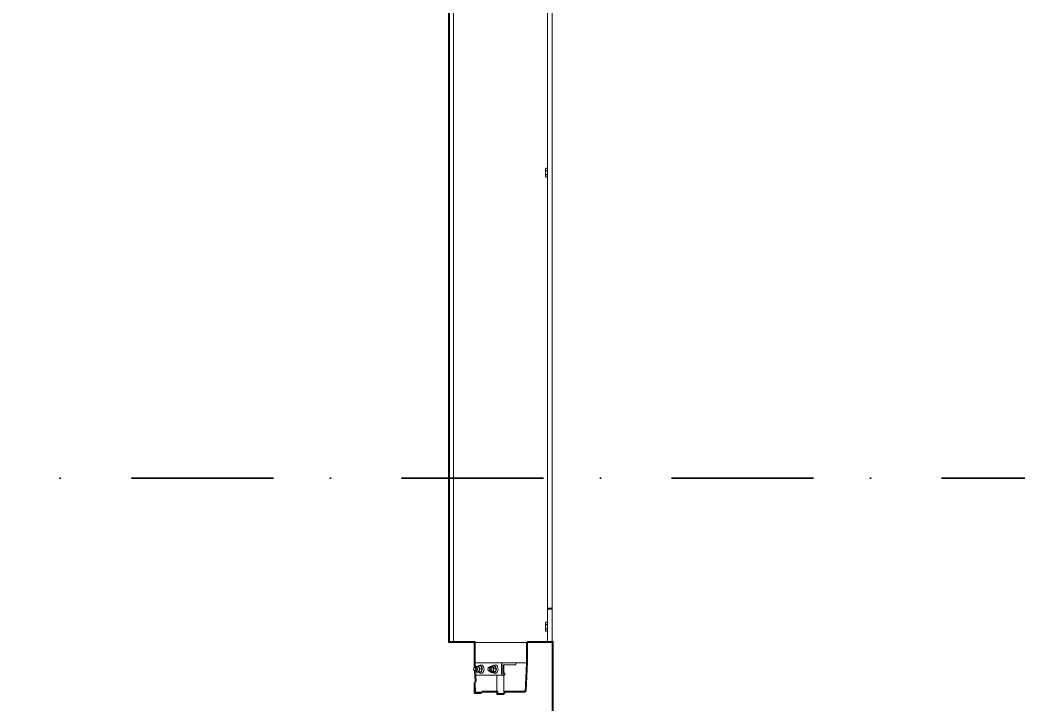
# Model space of a CAD drawing. Header units: millimetres. Extents: x 1322820 to 1391563, y 1051909 to 1098256.
# Drawn here: x 1362480 to 1363720, y 1072490 to 1073339 of the extents above; entities that cross this region are included whole.
import ezdxf
from ezdxf.enums import TextEntityAlignment as Align

# ---------------------------------------------------------------- set-up
doc = ezdxf.new("R2010")
doc.units = ezdxf.units.MM
doc.header["$MEASUREMENT"] = 0
doc.linetypes.add('Dot & Dashed', pattern=[335.138881, 176.388884, -88.194442, 0, -70.555556])
doc.layers.get('0').update_dxf_attribs({"true_color": 0x787878})
for name, color, linetype, lineweight, true_color in [('instalatii - echipamente_Pen_No__21', 7, 'Continuous', 20, 0x787878), ('New_arhitectura - axe_Pen_No__201', 7, 'Continuous', 35, 0x787878), ('New_instalatii - echipamente_Pen_No__21', 7, 'Continuous', 20, 0x787878)]:
    doc.layers.add(name, color=color, linetype=linetype, lineweight=lineweight, true_color=true_color)
doc.layers.add('New_arhitectura - axe', color=7, linetype='Continuous', true_color=0x787878)
doc.styles.add('GENERATED_STYLE_1', font='arialbd.ttf')

# ---------------------------------------------------------------- blocks, each defined once
blk = doc.blocks.new('Standard grid marker_10')
at = {"layer": 'New_arhitectura - axe_Pen_No__201', "linetype": 'Dot & Dashed', "lineweight": 35}
blk.add_line((1000, 0), (51496.9, 0), dxfattribs=at)
at = {"layer": 'New_arhitectura - axe_Pen_No__201', "lineweight": 35, "style": 'GENERATED_STYLE_1'}
for tag, p in [('AC_MarkerText_1_0', (-106.1, 6.1)), ('AC_MarkerText_1_1', (52603, 6.1))]:
    blk.add_attdef(tag, text='', height=125, rotation=180, dxfattribs=at).set_placement(p, align=Align.MIDDLE_CENTER)
blk = doc.blocks.new('terasa')
at = {"layer": 'instalatii - echipamente_Pen_No__21', "linetype": 'Continuous', "lineweight": 20}
for p, q in [((1363141.176, 1072330.148), (1363141.176, 1074483.679)), ((1363012.604, 1072566.254), (1363012.604, 1074326.694)), ((1363018.539, 1074326.694), (1363018.539, 1072566.254)), ((1363135.242, 1072608.88), (1363135.242, 1074284.117)), ((1363133.066, 1073154.716), (1363133.508, 1073155.481)), ((1363133.066, 1073154.716), (1363133.066, 1073154.053)), ((1363133.066, 1073154.053), (1363133.066, 1073149.77)), ((1363135.242, 1073155.481), (1363133.508, 1073155.481)), ((1363135.242, 1073152.626), (1363133.508, 1073152.626)), ((1363133.066, 1073149.77), (1363133.066, 1073145.488)), ((1363133.066, 1073145.488), (1363133.066, 1073144.825)), ((1363133.066, 1073144.825), (1363133.508, 1073144.06)), ((1363135.242, 1073146.915), (1363133.508, 1073146.915)), ((1363135.242, 1073144.06), (1363133.508, 1073144.06)), ((1363135.242, 1072608.88), (1363141.176, 1072608.88)), ((1363135.242, 1072608.831), (1363135.242, 1072608.88)), ((1363135.242, 1072608.781), (1363135.242, 1072608.831)), ((1363141.176, 1072608.781), (1363135.242, 1072608.781)), ((1363135.242, 1072608.781), (1363135.242, 1072607.792)), ((1363135.242, 1072566.254), (1363135.242, 1072607.792)), ((1363135.242, 1072607.792), (1363141.176, 1072607.792)), ((1363133.066, 1072590.979), (1363133.508, 1072591.744)), ((1363133.066, 1072590.979), (1363133.066, 1072590.317)), ((1363133.066, 1072590.317), (1363133.066, 1072586.034)), ((1363133.066, 1072586.034), (1363133.066, 1072581.752)), ((1363133.066, 1072581.752), (1363133.066, 1072581.089)), ((1363135.242, 1072591.744), (1363133.508, 1072591.744)), ((1363135.242, 1072588.889), (1363133.508, 1072588.889)), ((1363135.242, 1072583.179), (1363133.508, 1072583.179)), ((1363133.066, 1072581.089), (1363133.508, 1072580.324)), ((1363135.242, 1072580.324), (1363133.508, 1072580.324)), ((1363014.583, 1072566.254), (1363012.604, 1072566.254)), ((1363018.539, 1072566.254), (1363014.583, 1072566.254)), ((1363135.242, 1072566.254), (1363018.539, 1072566.254)), ((1363044.253, 1072541.034), (1363044.253, 1072566.254)), ((1363109.528, 1072566.254), (1363109.528, 1072541.034)), ((1363139.198, 1072566.254), (1363135.242, 1072566.254)), ((1363139.198, 1072566.254), (1363141.176, 1072566.254)), ((1363044.253, 1072541.034), (1363044.542, 1072535.508)), ((1363044.253, 1072541.034), (1363078.28, 1072541.034)), ((1363044.721, 1072538.562), (1363044.721, 1072535.635)), ((1363047.168, 1072535.842), (1363045.42, 1072535.842)), ((1363046.778, 1072536.825), (1363046.675, 1072536.493)), ((1363049.789, 1072537.288), (1363046.778, 1072536.825)), ((1363048.567, 1072536.831), (1363047.868, 1072536.831)), ((1363052.586, 1072537.288), (1363049.789, 1072537.288)), ((1363051.578, 1072533.832), (1363049.789, 1072537.288)), ((1363050.02, 1072537.288), (1363050.542, 1072537.811)), ((1363050.356, 1072529.914), (1363051.578, 1072533.832)), ((1363054.375, 1072533.832), (1363051.578, 1072533.832)), ((1363052.586, 1072537.288), (1363054.375, 1072533.832)), ((1363054.375, 1072533.832), (1363053.153, 1072529.914)), ((1363064.652, 1072535.842), (1363062.903, 1072535.842)), ((1363063.909, 1072536.398), (1363063.893, 1072536.31)), ((1363064.154, 1072536.49), (1363063.909, 1072536.398)), ((1363066.834, 1072537.506), (1363064.963, 1072536.797)), ((1363066.05, 1072536.831), (1363065.351, 1072536.831)), ((1363068.976, 1072534.478), (1363066.834, 1072537.506)), ((1363069.632, 1072537.506), (1363066.834, 1072537.506)), ((1363067.721, 1072537.506), (1363068.026, 1072537.811)), ((1363068.192, 1072530.341), (1363068.976, 1072534.478)), ((1363071.773, 1072534.478), (1363068.976, 1072534.478)), ((1363069.632, 1072537.506), (1363071.773, 1072534.478)), ((1363071.773, 1072534.478), (1363070.989, 1072530.341)), ((1363078.28, 1072541.034), (1363080.037, 1072541.034)), ((1363078.289, 1072538.562), (1363078.289, 1072528.177)), ((1363080.037, 1072541.034), (1363082.019, 1072541.034)), ((1363093.674, 1072538.562), (1363080.037, 1072538.562)), ((1363080.037, 1072538.562), (1363080.037, 1072528.177)), ((1363081.341, 1072538.562), (1363081.341, 1072528.177)), ((1363082.019, 1072541.034), (1363109.528, 1072541.034)), ((1363093.674, 1072538.562), (1363095.992, 1072538.562)), ((1363095.992, 1072541.034), (1363095.992, 1072538.562)), ((1363109.528, 1072541.034), (1363107.636, 1072504.935)), ((1363044.721, 1072531.103), (1363044.721, 1072528.177)), ((1363044.997, 1072526.844), (1363046.145, 1072504.935)), ((1363047.168, 1072530.897), (1363045.42, 1072530.897)), ((1363046.469, 1072525.705), (1363080.037, 1072525.705)), ((1363047.024, 1072530.072), (1363047.345, 1072529.451)), ((1363047.345, 1072529.451), (1363050.356, 1072529.914)), ((1363050.143, 1072529.451), (1363047.345, 1072529.451)), ((1363048.567, 1072529.908), (1363047.868, 1072529.908)), ((1363050.02, 1072529.451), (1363050.542, 1072528.928)), ((1363053.153, 1072529.914), (1363050.143, 1072529.451)), ((1363053.153, 1072529.914), (1363050.356, 1072529.914)), ((1363064.652, 1072530.897), (1363062.903, 1072530.897)), ((1363064.726, 1072529.997), (1363065.267, 1072529.233)), ((1363065.267, 1072529.233), (1363068.192, 1072530.341)), ((1363068.064, 1072529.233), (1363065.267, 1072529.233)), ((1363066.05, 1072529.908), (1363065.351, 1072529.908)), ((1363067.721, 1072529.233), (1363068.026, 1072528.928)), ((1363070.989, 1072530.341), (1363068.064, 1072529.233)), ((1363070.989, 1072530.341), (1363068.192, 1072530.341)), ((1363072.44, 1072525.705), (1363072.44, 1072502.463)), ((1363080.037, 1072528.177), (1363080.387, 1072528.177)), ((1363080.037, 1072525.705), (1363080.387, 1072525.705)), ((1363080.387, 1072528.177), (1363082.485, 1072528.177)), ((1363080.387, 1072525.705), (1363080.387, 1072528.177)), ((1363082.485, 1072525.705), (1363080.387, 1072525.705)), ((1363081.341, 1072525.705), (1363081.341, 1072502.463)), ((1363082.485, 1072528.177), (1363082.485, 1072525.705)), ((1363044.167, 1072516.803), (1363045.523, 1072516.803)), ((1363044.167, 1072502.957), (1363044.167, 1072516.803)), ((1363053.068, 1072502.957), (1363044.167, 1072502.957)), ((1363046.145, 1072504.935), (1363072.44, 1072504.935)), ((1363053.068, 1072502.957), (1363053.068, 1072504.935)), ((1363072.44, 1072502.463), (1363081.341, 1072502.463)), ((1363072.934, 1072501.968), (1363072.44, 1072502.463)), ((1363080.846, 1072501.968), (1363072.934, 1072501.968)), ((1363080.846, 1072501.968), (1363081.341, 1072502.463)), ((1363081.341, 1072504.935), (1363107.636, 1072504.935))]:
    blk.add_line(p, q, dxfattribs=at)
at = {"layer": 'instalatii - echipamente_Pen_No__21', "linetype": 'Continuous', "lineweight": 20, "flags": 128}
for points in [[(1363133.508, 1073155.481), (1363133.434, 1073155.353), (1363133.422, 1073155.333), (1363133.41, 1073155.311), (1363133.396, 1073155.288), (1363133.382, 1073155.262), (1363133.367, 1073155.236), (1363133.352, 1073155.208), (1363133.336, 1073155.178), (1363133.32, 1073155.148), (1363133.303, 1073155.117), (1363133.287, 1073155.084), (1363133.27, 1073155.051), (1363133.254, 1073155.017), (1363133.238, 1073154.983), (1363133.222, 1073154.947), (1363133.206, 1073154.912), (1363133.191, 1073154.876), (1363133.177, 1073154.84), (1363133.164, 1073154.804), (1363133.151, 1073154.768), (1363133.14, 1073154.733), (1363133.129, 1073154.697), (1363133.12, 1073154.662), (1363133.111, 1073154.627), (1363133.104, 1073154.593), (1363133.097, 1073154.559), (1363133.091, 1073154.526), (1363133.086, 1073154.493), (1363133.082, 1073154.461), (1363133.078, 1073154.43), (1363133.075, 1073154.4), (1363133.073, 1073154.371), (1363133.071, 1073154.343), (1363133.069, 1073154.316), (1363133.068, 1073154.29), (1363133.067, 1073154.265), (1363133.067, 1073154.242), (1363133.066, 1073154.22), (1363133.066, 1073154.2), (1363133.066, 1073154.181), (1363133.066, 1073154.053)], [(1363133.066, 1073154.053), (1363133.066, 1073153.943), (1363133.066, 1073153.925), (1363133.066, 1073153.906), (1363133.066, 1073153.886), (1363133.067, 1073153.864), (1363133.067, 1073153.841), (1363133.068, 1073153.816), (1363133.069, 1073153.79), (1363133.071, 1073153.763), (1363133.073, 1073153.735), (1363133.075, 1073153.706), (1363133.078, 1073153.676), (1363133.082, 1073153.645), (1363133.086, 1073153.613), (1363133.091, 1073153.58), (1363133.097, 1073153.547), (1363133.104, 1073153.513), (1363133.111, 1073153.479), (1363133.12, 1073153.444), (1363133.129, 1073153.409), (1363133.14, 1073153.373), (1363133.151, 1073153.338), (1363133.164, 1073153.302), (1363133.177, 1073153.266), (1363133.191, 1073153.23), (1363133.206, 1073153.194), (1363133.222, 1073153.159), (1363133.238, 1073153.124), (1363133.254, 1073153.089), (1363133.27, 1073153.055), (1363133.287, 1073153.022), (1363133.303, 1073152.989), (1363133.32, 1073152.958), (1363133.336, 1073152.928), (1363133.352, 1073152.898), (1363133.367, 1073152.87), (1363133.382, 1073152.844), (1363133.396, 1073152.818), (1363133.41, 1073152.795), (1363133.422, 1073152.773), (1363133.508, 1073152.626)], [(1363133.508, 1073152.626), (1363133.434, 1073152.371), (1363133.422, 1073152.33), (1363133.41, 1073152.287), (1363133.396, 1073152.24), (1363133.382, 1073152.189), (1363133.367, 1073152.136), (1363133.352, 1073152.08), (1363133.336, 1073152.021), (1363133.32, 1073151.961), (1363133.303, 1073151.898), (1363133.287, 1073151.833), (1363133.27, 1073151.766), (1363133.254, 1073151.699), (1363133.238, 1073151.629), (1363133.222, 1073151.559), (1363133.206, 1073151.488), (1363133.191, 1073151.417), (1363133.177, 1073151.345), (1363133.164, 1073151.273), (1363133.151, 1073151.201), (1363133.14, 1073151.13), (1363133.129, 1073151.059), (1363133.12, 1073150.988), (1363133.111, 1073150.918), (1363133.104, 1073150.85), (1363133.097, 1073150.782), (1363133.091, 1073150.716), (1363133.086, 1073150.651), (1363133.082, 1073150.587), (1363133.078, 1073150.525), (1363133.075, 1073150.465), (1363133.073, 1073150.407), (1363133.071, 1073150.35), (1363133.069, 1073150.296), (1363133.068, 1073150.245), (1363133.067, 1073150.195), (1363133.067, 1073150.149), (1363133.066, 1073150.105), (1363133.066, 1073150.064), (1363133.066, 1073150.026), (1363133.066, 1073149.77)], [(1363133.066, 1073149.77), (1363133.066, 1073149.55), (1363133.066, 1073149.515), (1363133.066, 1073149.477), (1363133.066, 1073149.436), (1363133.067, 1073149.392), (1363133.067, 1073149.346), (1363133.068, 1073149.296), (1363133.069, 1073149.245), (1363133.071, 1073149.191), (1363133.073, 1073149.134), (1363133.075, 1073149.076), (1363133.078, 1073149.016), (1363133.082, 1073148.954), (1363133.086, 1073148.89), (1363133.091, 1073148.825), (1363133.097, 1073148.759), (1363133.104, 1073148.691), (1363133.111, 1073148.622), (1363133.12, 1073148.553), (1363133.129, 1073148.482), (1363133.14, 1073148.411), (1363133.151, 1073148.34), (1363133.164, 1073148.268), (1363133.177, 1073148.196), (1363133.191, 1073148.124), (1363133.206, 1073148.053), (1363133.222, 1073147.982), (1363133.238, 1073147.912), (1363133.254, 1073147.842), (1363133.27, 1073147.775), (1363133.287, 1073147.708), (1363133.303, 1073147.643), (1363133.32, 1073147.58), (1363133.336, 1073147.52), (1363133.352, 1073147.461), (1363133.367, 1073147.405), (1363133.382, 1073147.352), (1363133.396, 1073147.301), (1363133.41, 1073147.254), (1363133.422, 1073147.211), (1363133.508, 1073146.915)], [(1363133.508, 1073146.915), (1363133.434, 1073146.788), (1363133.422, 1073146.768), (1363133.41, 1073146.746), (1363133.396, 1073146.722), (1363133.382, 1073146.697), (1363133.367, 1073146.671), (1363133.352, 1073146.643), (1363133.336, 1073146.613), (1363133.32, 1073146.583), (1363133.303, 1073146.552), (1363133.287, 1073146.519), (1363133.27, 1073146.486), (1363133.254, 1073146.452), (1363133.238, 1073146.417), (1363133.222, 1073146.382), (1363133.206, 1073146.347), (1363133.191, 1073146.311), (1363133.177, 1073146.275), (1363133.164, 1073146.239), (1363133.151, 1073146.203), (1363133.14, 1073146.168), (1363133.129, 1073146.132), (1363133.12, 1073146.097), (1363133.111, 1073146.062), (1363133.104, 1073146.028), (1363133.097, 1073145.994), (1363133.091, 1073145.961), (1363133.086, 1073145.928), (1363133.082, 1073145.896), (1363133.078, 1073145.865), (1363133.075, 1073145.835), (1363133.073, 1073145.806), (1363133.071, 1073145.778), (1363133.069, 1073145.751), (1363133.068, 1073145.725), (1363133.067, 1073145.7), (1363133.067, 1073145.677), (1363133.066, 1073145.655), (1363133.066, 1073145.635), (1363133.066, 1073145.616), (1363133.066, 1073145.488)], [(1363133.066, 1073145.488), (1363133.066, 1073145.378), (1363133.066, 1073145.36), (1363133.066, 1073145.341), (1363133.066, 1073145.321), (1363133.067, 1073145.299), (1363133.067, 1073145.275), (1363133.068, 1073145.251), (1363133.069, 1073145.225), (1363133.071, 1073145.198), (1363133.073, 1073145.17), (1363133.075, 1073145.141), (1363133.078, 1073145.111), (1363133.082, 1073145.08), (1363133.086, 1073145.048), (1363133.091, 1073145.015), (1363133.097, 1073144.982), (1363133.104, 1073144.948), (1363133.111, 1073144.914), (1363133.12, 1073144.879), (1363133.129, 1073144.844), (1363133.14, 1073144.808), (1363133.151, 1073144.773), (1363133.164, 1073144.737), (1363133.177, 1073144.701), (1363133.191, 1073144.665), (1363133.206, 1073144.629), (1363133.222, 1073144.594), (1363133.238, 1073144.558), (1363133.254, 1073144.524), (1363133.27, 1073144.49), (1363133.287, 1073144.457), (1363133.303, 1073144.424), (1363133.32, 1073144.393), (1363133.336, 1073144.362), (1363133.352, 1073144.333), (1363133.367, 1073144.305), (1363133.382, 1073144.279), (1363133.396, 1073144.253), (1363133.41, 1073144.23), (1363133.422, 1073144.208), (1363133.508, 1073144.06)], [(1363133.508, 1072591.744), (1363133.434, 1072591.617), (1363133.422, 1072591.597), (1363133.41, 1072591.575), (1363133.396, 1072591.551), (1363133.382, 1072591.526), (1363133.367, 1072591.499), (1363133.352, 1072591.471), (1363133.336, 1072591.442), (1363133.32, 1072591.412), (1363133.303, 1072591.38), (1363133.287, 1072591.348), (1363133.27, 1072591.315), (1363133.254, 1072591.281), (1363133.238, 1072591.246), (1363133.222, 1072591.211), (1363133.206, 1072591.176), (1363133.191, 1072591.14), (1363133.177, 1072591.104), (1363133.164, 1072591.068), (1363133.151, 1072591.032), (1363133.14, 1072590.996), (1363133.129, 1072590.961), (1363133.12, 1072590.926), (1363133.111, 1072590.891), (1363133.104, 1072590.856), (1363133.097, 1072590.823), (1363133.091, 1072590.789), (1363133.086, 1072590.757), (1363133.082, 1072590.725), (1363133.078, 1072590.694), (1363133.075, 1072590.664), (1363133.073, 1072590.635), (1363133.071, 1072590.607), (1363133.069, 1072590.58), (1363133.068, 1072590.554), (1363133.067, 1072590.529), (1363133.067, 1072590.506), (1363133.066, 1072590.484), (1363133.066, 1072590.464), (1363133.066, 1072590.445), (1363133.066, 1072590.317)], [(1363133.066, 1072590.317), (1363133.066, 1072590.206), (1363133.066, 1072590.189), (1363133.066, 1072590.17), (1363133.066, 1072590.15), (1363133.067, 1072590.128), (1363133.067, 1072590.104), (1363133.068, 1072590.08), (1363133.069, 1072590.054), (1363133.071, 1072590.027), (1363133.073, 1072589.999), (1363133.075, 1072589.97), (1363133.078, 1072589.939), (1363133.082, 1072589.908), (1363133.086, 1072589.877), (1363133.091, 1072589.844), (1363133.097, 1072589.811), (1363133.104, 1072589.777), (1363133.111, 1072589.743), (1363133.12, 1072589.708), (1363133.129, 1072589.673), (1363133.14, 1072589.637), (1363133.151, 1072589.601), (1363133.164, 1072589.565), (1363133.177, 1072589.529), (1363133.191, 1072589.494), (1363133.206, 1072589.458), (1363133.222, 1072589.422), (1363133.238, 1072589.387), (1363133.254, 1072589.353), (1363133.27, 1072589.319), (1363133.287, 1072589.286), (1363133.303, 1072589.253), (1363133.32, 1072589.222), (1363133.336, 1072589.191), (1363133.352, 1072589.162), (1363133.367, 1072589.134), (1363133.382, 1072589.107), (1363133.396, 1072589.082), (1363133.41, 1072589.059), (1363133.422, 1072589.037), (1363133.508, 1072588.889)], [(1363133.508, 1072588.889), (1363133.434, 1072588.634), (1363133.422, 1072588.594), (1363133.41, 1072588.55), (1363133.396, 1072588.503), (1363133.382, 1072588.453), (1363133.367, 1072588.4), (1363133.352, 1072588.344), (1363133.336, 1072588.285), (1363133.32, 1072588.224), (1363133.303, 1072588.161), (1363133.287, 1072588.097), (1363133.27, 1072588.03), (1363133.254, 1072587.962), (1363133.238, 1072587.893), (1363133.222, 1072587.823), (1363133.206, 1072587.752), (1363133.191, 1072587.681), (1363133.177, 1072587.609), (1363133.164, 1072587.537), (1363133.151, 1072587.465), (1363133.14, 1072587.393), (1363133.129, 1072587.322), (1363133.12, 1072587.252), (1363133.111, 1072587.182), (1363133.104, 1072587.113), (1363133.097, 1072587.046), (1363133.091, 1072586.979), (1363133.086, 1072586.914), (1363133.082, 1072586.851), (1363133.078, 1072586.789), (1363133.075, 1072586.729), (1363133.073, 1072586.67), (1363133.071, 1072586.614), (1363133.069, 1072586.56), (1363133.068, 1072586.508), (1363133.067, 1072586.459), (1363133.067, 1072586.413), (1363133.066, 1072586.369), (1363133.066, 1072586.328), (1363133.066, 1072586.29), (1363133.066, 1072586.034)], [(1363133.066, 1072586.034), (1363133.066, 1072585.813), (1363133.066, 1072585.779), (1363133.066, 1072585.741), (1363133.066, 1072585.7), (1363133.067, 1072585.656), (1363133.067, 1072585.609), (1363133.068, 1072585.56), (1363133.069, 1072585.508), (1363133.071, 1072585.454), (1363133.073, 1072585.398), (1363133.075, 1072585.34), (1363133.078, 1072585.28), (1363133.082, 1072585.218), (1363133.086, 1072585.154), (1363133.091, 1072585.089), (1363133.097, 1072585.023), (1363133.104, 1072584.955), (1363133.111, 1072584.886), (1363133.12, 1072584.817), (1363133.129, 1072584.746), (1363133.14, 1072584.675), (1363133.151, 1072584.603), (1363133.164, 1072584.532), (1363133.177, 1072584.46), (1363133.191, 1072584.388), (1363133.206, 1072584.316), (1363133.222, 1072584.245), (1363133.238, 1072584.175), (1363133.254, 1072584.106), (1363133.27, 1072584.038), (1363133.287, 1072583.972), (1363133.303, 1072583.907), (1363133.32, 1072583.844), (1363133.336, 1072583.783), (1363133.352, 1072583.725), (1363133.367, 1072583.669), (1363133.382, 1072583.615), (1363133.396, 1072583.565), (1363133.41, 1072583.518), (1363133.422, 1072583.474), (1363133.508, 1072583.179)], [(1363133.508, 1072583.179), (1363133.434, 1072583.052), (1363133.422, 1072583.032), (1363133.41, 1072583.01), (1363133.396, 1072582.986), (1363133.382, 1072582.961), (1363133.367, 1072582.934), (1363133.352, 1072582.906), (1363133.336, 1072582.877), (1363133.32, 1072582.847), (1363133.303, 1072582.815), (1363133.287, 1072582.783), (1363133.27, 1072582.75), (1363133.254, 1072582.716), (1363133.238, 1072582.681), (1363133.222, 1072582.646), (1363133.206, 1072582.611), (1363133.191, 1072582.575), (1363133.177, 1072582.539), (1363133.164, 1072582.503), (1363133.151, 1072582.467), (1363133.14, 1072582.431), (1363133.129, 1072582.396), (1363133.12, 1072582.36), (1363133.111, 1072582.326), (1363133.104, 1072582.291), (1363133.097, 1072582.257), (1363133.091, 1072582.224), (1363133.086, 1072582.192), (1363133.082, 1072582.16), (1363133.078, 1072582.129), (1363133.075, 1072582.099), (1363133.073, 1072582.07), (1363133.071, 1072582.042), (1363133.069, 1072582.015), (1363133.068, 1072581.989), (1363133.067, 1072581.964), (1363133.067, 1072581.941), (1363133.066, 1072581.919), (1363133.066, 1072581.898), (1363133.066, 1072581.879), (1363133.066, 1072581.752)], [(1363133.066, 1072581.752), (1363133.066, 1072581.641), (1363133.066, 1072581.624), (1363133.066, 1072581.605), (1363133.066, 1072581.584), (1363133.067, 1072581.562), (1363133.067, 1072581.539), (1363133.068, 1072581.515), (1363133.069, 1072581.489), (1363133.071, 1072581.462), (1363133.073, 1072581.434), (1363133.075, 1072581.404), (1363133.078, 1072581.374), (1363133.082, 1072581.343), (1363133.086, 1072581.312), (1363133.091, 1072581.279), (1363133.097, 1072581.246), (1363133.104, 1072581.212), (1363133.111, 1072581.178), (1363133.12, 1072581.143), (1363133.129, 1072581.108), (1363133.14, 1072581.072), (1363133.151, 1072581.036), (1363133.164, 1072581), (1363133.177, 1072580.964), (1363133.191, 1072580.928), (1363133.206, 1072580.893), (1363133.222, 1072580.857), (1363133.238, 1072580.822), (1363133.254, 1072580.788), (1363133.27, 1072580.754), (1363133.287, 1072580.72), (1363133.303, 1072580.688), (1363133.32, 1072580.657), (1363133.336, 1072580.626), (1363133.352, 1072580.597), (1363133.367, 1072580.569), (1363133.382, 1072580.542), (1363133.396, 1072580.517), (1363133.41, 1072580.494), (1363133.422, 1072580.472), (1363133.508, 1072580.324)], [(1363047.868, 1072536.831), (1363047.822, 1072536.831), (1363047.808, 1072536.831), (1363047.79, 1072536.831), (1363047.771, 1072536.831), (1363047.76, 1072536.831), (1363047.749, 1072536.83), (1363047.738, 1072536.83), (1363047.726, 1072536.83), (1363047.714, 1072536.83), (1363047.702, 1072536.829), (1363047.689, 1072536.829), (1363047.676, 1072536.828), (1363047.663, 1072536.827), (1363047.65, 1072536.827), (1363047.637, 1072536.826), (1363047.623, 1072536.825), (1363047.61, 1072536.824), (1363047.596, 1072536.822), (1363047.583, 1072536.821), (1363047.569, 1072536.82), (1363047.555, 1072536.818), (1363047.542, 1072536.816), (1363047.528, 1072536.814), (1363047.514, 1072536.812), (1363047.5, 1072536.81), (1363047.485, 1072536.807), (1363047.471, 1072536.804), (1363047.456, 1072536.801), (1363047.44, 1072536.798), (1363047.425, 1072536.795), (1363047.409, 1072536.791), (1363047.392, 1072536.787), (1363047.376, 1072536.783), (1363047.358, 1072536.778), (1363047.341, 1072536.773), (1363047.322, 1072536.768), (1363047.304, 1072536.762), (1363047.284, 1072536.756), (1363047.264, 1072536.75), (1363047.243, 1072536.743), (1363047.222, 1072536.736), (1363047.201, 1072536.729), (1363047.179, 1072536.722), (1363047.157, 1072536.714), (1363047.135, 1072536.706), (1363047.112, 1072536.698), (1363047.089, 1072536.69), (1363047.067, 1072536.681), (1363047.044, 1072536.672), (1363047.022, 1072536.664), (1363046.999, 1072536.655), (1363046.977, 1072536.646), (1363046.955, 1072536.637), (1363046.934, 1072536.629), (1363046.913, 1072536.62), (1363046.892, 1072536.611), (1363046.872, 1072536.602), (1363046.853, 1072536.594), (1363046.834, 1072536.585), (1363046.816, 1072536.577), (1363046.798, 1072536.569), (1363046.781, 1072536.56), (1363046.765, 1072536.552), (1363046.749, 1072536.544), (1363046.733, 1072536.536), (1363046.718, 1072536.527), (1363046.703, 1072536.519), (1363046.688, 1072536.51), (1363046.673, 1072536.501), (1363046.659, 1072536.493), (1363046.645, 1072536.484), (1363046.63, 1072536.474), (1363046.616, 1072536.465), (1363046.602, 1072536.455), (1363046.587, 1072536.445), (1363046.572, 1072536.435), (1363046.558, 1072536.424), (1363046.542, 1072536.413), (1363046.527, 1072536.401), (1363046.511, 1072536.389), (1363046.496, 1072536.377), (1363046.479, 1072536.365), (1363046.463, 1072536.352), (1363046.447, 1072536.339), (1363046.431, 1072536.326), (1363046.415, 1072536.313), (1363046.398, 1072536.3), (1363046.382, 1072536.287), (1363046.366, 1072536.274), (1363046.35, 1072536.261), (1363046.335, 1072536.247), (1363046.319, 1072536.235), (1363046.304, 1072536.222), (1363046.29, 1072536.209), (1363046.275, 1072536.197), (1363046.262, 1072536.185), (1363046.248, 1072536.173), (1363046.235, 1072536.162), (1363046.223, 1072536.151), (1363046.212, 1072536.14), (1363046.2, 1072536.13), (1363046.19, 1072536.12), (1363046.179, 1072536.111), (1363046.17, 1072536.102), (1363046.16, 1072536.093), (1363046.151, 1072536.084), (1363046.143, 1072536.076), (1363046.134, 1072536.068), (1363046.126, 1072536.059), (1363046.119, 1072536.052), (1363046.111, 1072536.044), (1363046.104, 1072536.036), (1363046.097, 1072536.029), (1363046.09, 1072536.021), (1363046.077, 1072536.007), (1363046.064, 1072535.992), (1363046.051, 1072535.977), (1363046.038, 1072535.963), (1363046.026, 1072535.948), (1363046.014, 1072535.934), (1363046.003, 1072535.921), (1363045.993, 1072535.908), (1363045.983, 1072535.896), (1363045.974, 1072535.885), (1363045.966, 1072535.876), (1363045.939, 1072535.842)], [(1363065.351, 1072536.831), (1363065.306, 1072536.831), (1363065.291, 1072536.831), (1363065.274, 1072536.831), (1363065.254, 1072536.831), (1363065.244, 1072536.831), (1363065.233, 1072536.83), (1363065.221, 1072536.83), (1363065.21, 1072536.83), (1363065.198, 1072536.83), (1363065.185, 1072536.829), (1363065.173, 1072536.829), (1363065.16, 1072536.828), (1363065.147, 1072536.827), (1363065.134, 1072536.827), (1363065.12, 1072536.826), (1363065.107, 1072536.825), (1363065.093, 1072536.824), (1363065.08, 1072536.822), (1363065.066, 1072536.821), (1363065.053, 1072536.82), (1363065.039, 1072536.818), (1363065.025, 1072536.816), (1363065.011, 1072536.814), (1363064.997, 1072536.812), (1363064.983, 1072536.81), (1363064.969, 1072536.807), (1363064.954, 1072536.804), (1363064.939, 1072536.801), (1363064.924, 1072536.798), (1363064.908, 1072536.795), (1363064.892, 1072536.791), (1363064.876, 1072536.787), (1363064.859, 1072536.783), (1363064.842, 1072536.778), (1363064.824, 1072536.773), (1363064.806, 1072536.768), (1363064.787, 1072536.762), (1363064.767, 1072536.756), (1363064.747, 1072536.75), (1363064.727, 1072536.743), (1363064.706, 1072536.736), (1363064.684, 1072536.729), (1363064.663, 1072536.722), (1363064.64, 1072536.714), (1363064.618, 1072536.706), (1363064.595, 1072536.698), (1363064.573, 1072536.69), (1363064.55, 1072536.681), (1363064.528, 1072536.672), (1363064.505, 1072536.664), (1363064.483, 1072536.655), (1363064.461, 1072536.646), (1363064.439, 1072536.637), (1363064.417, 1072536.629), (1363064.396, 1072536.62), (1363064.376, 1072536.611), (1363064.356, 1072536.602), (1363064.336, 1072536.594), (1363064.317, 1072536.585), (1363064.299, 1072536.577), (1363064.282, 1072536.569), (1363064.265, 1072536.56), (1363064.248, 1072536.552), (1363064.232, 1072536.544), (1363064.217, 1072536.536), (1363064.201, 1072536.527), (1363064.186, 1072536.519), (1363064.171, 1072536.51), (1363064.157, 1072536.501), (1363064.142, 1072536.493), (1363064.128, 1072536.484), (1363064.114, 1072536.474), (1363064.099, 1072536.465), (1363064.085, 1072536.455), (1363064.07, 1072536.445), (1363064.056, 1072536.435), (1363064.041, 1072536.424), (1363064.026, 1072536.413), (1363064.01, 1072536.401), (1363063.995, 1072536.389), (1363063.979, 1072536.377), (1363063.963, 1072536.365), (1363063.947, 1072536.352), (1363063.93, 1072536.339), (1363063.914, 1072536.326), (1363063.898, 1072536.313), (1363063.882, 1072536.3), (1363063.866, 1072536.287), (1363063.85, 1072536.274), (1363063.834, 1072536.261), (1363063.818, 1072536.247), (1363063.803, 1072536.235), (1363063.788, 1072536.222), (1363063.773, 1072536.209), (1363063.759, 1072536.197), (1363063.745, 1072536.185), (1363063.732, 1072536.173), (1363063.719, 1072536.162), (1363063.707, 1072536.151), (1363063.695, 1072536.14), (1363063.684, 1072536.13), (1363063.673, 1072536.12), (1363063.663, 1072536.111), (1363063.653, 1072536.102), (1363063.644, 1072536.093), (1363063.635, 1072536.084), (1363063.626, 1072536.076), (1363063.618, 1072536.068), (1363063.61, 1072536.059), (1363063.602, 1072536.052), (1363063.595, 1072536.044), (1363063.587, 1072536.036), (1363063.58, 1072536.029), (1363063.573, 1072536.021), (1363063.56, 1072536.007), (1363063.547, 1072535.992), (1363063.534, 1072535.977), (1363063.522, 1072535.963), (1363063.509, 1072535.948), (1363063.498, 1072535.934), (1363063.486, 1072535.921), (1363063.476, 1072535.908), (1363063.466, 1072535.896), (1363063.457, 1072535.885), (1363063.45, 1072535.876), (1363063.423, 1072535.842)], [(1363045.939, 1072530.897), (1363045.959, 1072530.873), (1363045.965, 1072530.865), (1363045.972, 1072530.856), (1363045.981, 1072530.845), (1363045.99, 1072530.834), (1363046, 1072530.822), (1363046.011, 1072530.809), (1363046.022, 1072530.796), (1363046.033, 1072530.782), (1363046.045, 1072530.768), (1363046.057, 1072530.754), (1363046.07, 1072530.74), (1363046.082, 1072530.726), (1363046.096, 1072530.712), (1363046.103, 1072530.704), (1363046.11, 1072530.697), (1363046.117, 1072530.689), (1363046.125, 1072530.681), (1363046.133, 1072530.673), (1363046.142, 1072530.665), (1363046.151, 1072530.656), (1363046.16, 1072530.647), (1363046.17, 1072530.638), (1363046.18, 1072530.628), (1363046.191, 1072530.618), (1363046.202, 1072530.608), (1363046.214, 1072530.597), (1363046.226, 1072530.586), (1363046.24, 1072530.574), (1363046.253, 1072530.562), (1363046.268, 1072530.549), (1363046.282, 1072530.536), (1363046.298, 1072530.523), (1363046.313, 1072530.51), (1363046.329, 1072530.496), (1363046.346, 1072530.482), (1363046.362, 1072530.468), (1363046.379, 1072530.454), (1363046.396, 1072530.44), (1363046.413, 1072530.426), (1363046.431, 1072530.412), (1363046.448, 1072530.398), (1363046.465, 1072530.384), (1363046.483, 1072530.37), (1363046.5, 1072530.357), (1363046.517, 1072530.344), (1363046.534, 1072530.331), (1363046.551, 1072530.318), (1363046.567, 1072530.306), (1363046.583, 1072530.294), (1363046.599, 1072530.283), (1363046.615, 1072530.272), (1363046.631, 1072530.261), (1363046.647, 1072530.251), (1363046.663, 1072530.241), (1363046.679, 1072530.231), (1363046.695, 1072530.221), (1363046.711, 1072530.212), (1363046.728, 1072530.203), (1363046.744, 1072530.193), (1363046.761, 1072530.184), (1363046.778, 1072530.176), (1363046.796, 1072530.167), (1363046.814, 1072530.158), (1363046.833, 1072530.15), (1363046.851, 1072530.141), (1363046.871, 1072530.132), (1363046.891, 1072530.124), (1363046.912, 1072530.115), (1363046.933, 1072530.107), (1363046.955, 1072530.098), (1363046.977, 1072530.09), (1363047, 1072530.081), (1363047.022, 1072530.073), (1363047.046, 1072530.064), (1363047.069, 1072530.056), (1363047.092, 1072530.048), (1363047.115, 1072530.04), (1363047.139, 1072530.032), (1363047.162, 1072530.024), (1363047.185, 1072530.017), (1363047.208, 1072530.009), (1363047.23, 1072530.002), (1363047.252, 1072529.995), (1363047.274, 1072529.989), (1363047.295, 1072529.983), (1363047.315, 1072529.977), (1363047.335, 1072529.971), (1363047.354, 1072529.966), (1363047.372, 1072529.961), (1363047.39, 1072529.956), (1363047.407, 1072529.952), (1363047.424, 1072529.948), (1363047.44, 1072529.944), (1363047.455, 1072529.941), (1363047.47, 1072529.937), (1363047.484, 1072529.934), (1363047.499, 1072529.932), (1363047.512, 1072529.929), (1363047.526, 1072529.927), (1363047.539, 1072529.925), (1363047.552, 1072529.923), (1363047.564, 1072529.921), (1363047.577, 1072529.92), (1363047.589, 1072529.918), (1363047.601, 1072529.917), (1363047.614, 1072529.916), (1363047.626, 1072529.915), (1363047.638, 1072529.914), (1363047.65, 1072529.913), (1363047.662, 1072529.912), (1363047.674, 1072529.911), (1363047.686, 1072529.911), (1363047.697, 1072529.91), (1363047.709, 1072529.91), (1363047.72, 1072529.909), (1363047.731, 1072529.909), (1363047.742, 1072529.909), (1363047.752, 1072529.908), (1363047.762, 1072529.908), (1363047.781, 1072529.908), (1363047.799, 1072529.908), (1363047.814, 1072529.908), (1363047.868, 1072529.908)], [(1363063.423, 1072530.897), (1363063.442, 1072530.873), (1363063.448, 1072530.865), (1363063.456, 1072530.856), (1363063.464, 1072530.845), (1363063.473, 1072530.834), (1363063.483, 1072530.822), (1363063.494, 1072530.809), (1363063.505, 1072530.796), (1363063.517, 1072530.782), (1363063.529, 1072530.768), (1363063.541, 1072530.754), (1363063.553, 1072530.74), (1363063.566, 1072530.726), (1363063.579, 1072530.712), (1363063.586, 1072530.704), (1363063.593, 1072530.697), (1363063.601, 1072530.689), (1363063.609, 1072530.681), (1363063.617, 1072530.673), (1363063.625, 1072530.665), (1363063.634, 1072530.656), (1363063.643, 1072530.647), (1363063.653, 1072530.638), (1363063.663, 1072530.628), (1363063.674, 1072530.618), (1363063.685, 1072530.608), (1363063.697, 1072530.597), (1363063.71, 1072530.586), (1363063.723, 1072530.574), (1363063.737, 1072530.562), (1363063.751, 1072530.549), (1363063.766, 1072530.536), (1363063.781, 1072530.523), (1363063.797, 1072530.51), (1363063.813, 1072530.496), (1363063.829, 1072530.482), (1363063.846, 1072530.468), (1363063.862, 1072530.454), (1363063.879, 1072530.44), (1363063.897, 1072530.426), (1363063.914, 1072530.412), (1363063.931, 1072530.398), (1363063.949, 1072530.384), (1363063.966, 1072530.37), (1363063.983, 1072530.357), (1363064, 1072530.344), (1363064.017, 1072530.331), (1363064.034, 1072530.318), (1363064.05, 1072530.306), (1363064.067, 1072530.294), (1363064.083, 1072530.283), (1363064.099, 1072530.272), (1363064.115, 1072530.261), (1363064.131, 1072530.251), (1363064.147, 1072530.241), (1363064.163, 1072530.231), (1363064.179, 1072530.221), (1363064.195, 1072530.212), (1363064.211, 1072530.203), (1363064.228, 1072530.193), (1363064.245, 1072530.184), (1363064.262, 1072530.176), (1363064.279, 1072530.167), (1363064.297, 1072530.158), (1363064.316, 1072530.15), (1363064.335, 1072530.141), (1363064.354, 1072530.132), (1363064.374, 1072530.124), (1363064.395, 1072530.115), (1363064.416, 1072530.107), (1363064.438, 1072530.098), (1363064.46, 1072530.09), (1363064.483, 1072530.081), (1363064.506, 1072530.073), (1363064.529, 1072530.064), (1363064.552, 1072530.056), (1363064.575, 1072530.048), (1363064.599, 1072530.04), (1363064.622, 1072530.032), (1363064.645, 1072530.024), (1363064.668, 1072530.017), (1363064.691, 1072530.009), (1363064.713, 1072530.002), (1363064.735, 1072529.995), (1363064.757, 1072529.989), (1363064.778, 1072529.983), (1363064.799, 1072529.977), (1363064.818, 1072529.971), (1363064.837, 1072529.966), (1363064.856, 1072529.961), (1363064.873, 1072529.956), (1363064.891, 1072529.952), (1363064.907, 1072529.948), (1363064.923, 1072529.944), (1363064.938, 1072529.941), (1363064.953, 1072529.937), (1363064.968, 1072529.934), (1363064.982, 1072529.932), (1363064.996, 1072529.929), (1363065.009, 1072529.927), (1363065.022, 1072529.925), (1363065.035, 1072529.923), (1363065.048, 1072529.921), (1363065.06, 1072529.92), (1363065.073, 1072529.918), (1363065.085, 1072529.917), (1363065.097, 1072529.916), (1363065.109, 1072529.915), (1363065.121, 1072529.914), (1363065.133, 1072529.913), (1363065.145, 1072529.912), (1363065.157, 1072529.911), (1363065.169, 1072529.911), (1363065.181, 1072529.91), (1363065.192, 1072529.91), (1363065.203, 1072529.909), (1363065.214, 1072529.909), (1363065.225, 1072529.909), (1363065.235, 1072529.908), (1363065.246, 1072529.908), (1363065.265, 1072529.908), (1363065.282, 1072529.908), (1363065.298, 1072529.908), (1363065.351, 1072529.908)]]:
    blk.add_lwpolyline(points, dxfattribs=at)
at = {"layer": 'instalatii - echipamente_Pen_No__21', "linetype": 'Continuous', "lineweight": 20}
for centre, major_axis in [((1363045.42, 1072533.369), (0, 2.473)), ((1363045.07, 1072533.369), (0, 1.978)), ((1363062.903, 1072533.369), (0, 2.473)), ((1363062.554, 1072533.369), (0, 1.978))]:
    blk.add_ellipse(centre, major_axis=major_axis, ratio=0.70710678, dxfattribs=at)
for centre, major_axis, start_param, end_param in [((1363046.469, 1072538.562), (0, 2.473), 0, 1.57079633), ((1363047.168, 1072533.369), (0, 2.473), 3.14159265, 6.28318531), ((1363048.567, 1072533.369), (0, 3.462), 3.14159265, 6.28318531), ((1363051.364, 1072533.369), (0, 4.298), 2.57450325, 6.8502747), ((1363052.763, 1072533.369), (0, 5.44), 0.41584731, 0.78539815), ((1363052.763, 1072533.369), (0, 5.44), 5.867338, 6.69903261), ((1363052.763, 1072533.369), (0, 5.44), 3.55743996, 5.867338), ((1363064.652, 1072533.369), (0, 2.473), 3.14159265, 6.28318531), ((1363066.05, 1072533.369), (0, 3.462), 3.14159265, 6.28318531), ((1363070.247, 1072533.369), (0, 5.44), 0.41584731, 0.78539815), ((1363068.848, 1072533.369), (0, 4.298), 2.76255378, 6.66222417), ((1363070.247, 1072533.369), (0, 5.44), 5.867338, 6.69903261), ((1363070.247, 1072533.369), (0, 5.44), 3.55743996, 5.867338), ((1363080.037, 1072538.562), (0, 2.473), 0, 1.57079633), ((1363046.469, 1072528.177), (0, 2.473), 1.57079633, 3.14159265), ((1363052.763, 1072533.369), (0, 5.44), 2.35619449, 2.72574535), ((1363052.763, 1072533.369), (0, 5.44), 2.72574535, 3.55743996), ((1363070.247, 1072533.369), (0, 5.44), 2.35619449, 2.72574535), ((1363070.247, 1072533.369), (0, 5.44), 2.72574535, 3.55743996), ((1363080.037, 1072528.177), (0, 2.473), 1.57079633, 3.14159265)]:
    blk.add_ellipse(centre, major_axis=major_axis, ratio=0.70710678, start_param=start_param, end_param=end_param, dxfattribs=at)
at = {"layer": 'New_instalatii - echipamente_Pen_No__21', "linetype": 'Continuous', "lineweight": 20, "flags": 128}
blk.add_lwpolyline([(1364174.689, 1074486.172), (1363143.669, 1074486.172), (1363142.412, 1074484.915), (1363142.412, 1074327.93), (1363013.841, 1074327.93), (1363013.841, 1072567.49), (1363045.489, 1072567.49), (1363045.489, 1072542.27), (1363046.759, 1072518.04), (1363045.403, 1072518.04), (1363045.403, 1072504.194), (1363054.304, 1072504.194), (1363054.304, 1072506.172), (1363073.676, 1072506.172), (1363073.676, 1072503.699), (1363074.17, 1072503.205), (1363082.083, 1072503.205), (1363082.577, 1072503.699), (1363082.577, 1072506.172), (1363108.872, 1072506.172), (1363110.764, 1072542.27), (1363110.764, 1072567.49), (1363142.412, 1072567.49), (1363142.412, 1072455.232)], dxfattribs=at)
at = {"layer": 'New_arhitectura - axe', "linetype": 'Continuous', "lineweight": 13, "zscale": 1000, "rotation": 180}
blk.add_blockref('Standard grid marker_10', (1375528.539, 1072770.65), dxfattribs=at)

msp = doc.modelspace()

# ---------------------------------------------------------------- block references
msp.add_blockref('terasa', (0, 0))

doc.saveas('drawing.dxf')
